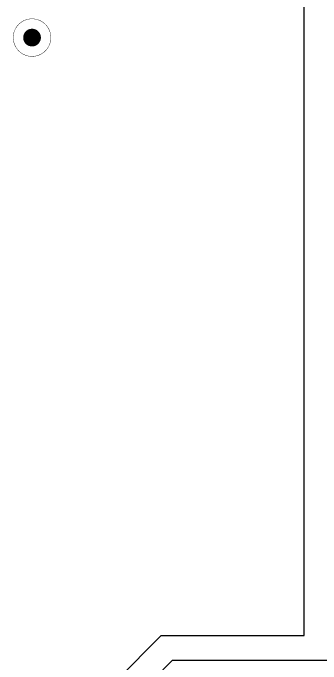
# Model space of a CAD drawing. Header units: millimetres. Extents: x 0 to 400, y 0 to 514.
# Drawn here: x 0 to 81.8, y 90.3 to 263.5 of the extents above; entities that cross this region are included whole.
import ezdxf

# ---------------------------------------------------------------- set-up
doc = ezdxf.new("R2010")
doc.units = ezdxf.units.MM
for name, color, linetype in [('BottomLayer', 5, 'Continuous'), ('BottomSolder', 6, 'Continuous'), ('Mechanical10', 56, 'Continuous'), ('MultiLayer', 9, 'Continuous'), ('PadHoleLayer', 156, 'Continuous'), ('TopLayer', 1, 'Continuous'), ('TopOverlay', 2, 'Continuous'), ('TopSolder', 216, 'Continuous')]:
    doc.layers.add(name, color=color, linetype=linetype)

# ---------------------------------------------------------------- blocks, each defined once
blk = doc.blocks.new('DRILL4_3_1')
at = {"layer": 'BottomLayer', "const_width": 2.25}
blk.add_lwpolyline([(-1.12, 0, 1), (1.12, 0, 1)], format="xyb", close=True, dxfattribs=at)
at = {"layer": 'BottomSolder', "const_width": 2.35}
blk.add_lwpolyline([(-1.18, 0, 1), (1.18, 0, 1)], format="xyb", close=True, dxfattribs=at)
at = {"layer": 'MultiLayer', "const_width": 2.25}
blk.add_lwpolyline([(-1.12, 0, 1), (1.12, 0, 1)], format="xyb", close=True, dxfattribs=at)
at = {"layer": 'PadHoleLayer', "const_width": 2.15}
blk.add_lwpolyline([(-1.07, 0, 1), (1.07, 0, 1)], format="xyb", close=True, dxfattribs=at)
at = {"layer": 'TopLayer', "const_width": 2.25}
blk.add_lwpolyline([(-1.12, 0, 1), (1.12, 0, 1)], format="xyb", close=True, dxfattribs=at)
at = {"layer": 'TopOverlay'}
for points, const_width in [([(5, 0, 1), (-5, 0, 1)], 0.1), ([(-5.02, 0, 1), (-4.98, 0, 1)], 0.05), ([(4.98, 0, 1), (5.02, 0, 1)], 0.05)]:
    blk.add_lwpolyline(points, format="xyb", close=True, dxfattribs=dict(at, const_width=const_width))
at = {"layer": 'TopSolder', "const_width": 2.35}
blk.add_lwpolyline([(-1.18, 0, 1), (1.18, 0, 1)], format="xyb", close=True, dxfattribs=at)

msp = doc.modelspace()

# ---------------------------------------------------------------- linework, layer by layer
at = {"layer": 'Mechanical10', "const_width": 0.01}
msp.add_lwpolyline([(0, 0), (0, 514)], dxfattribs=at)
at = {"layer": 'TopLayer'}
for p, q in [((77.35, 97.9), (77.35, 454.85)), ((6, 64.55), (39.35, 97.9)), ((39.35, 97.9), (77.35, 97.9)), ((42.25, 91.25), (12.5, 61.5)), ((106.5, 91.25), (42.25, 91.25))]:
    msp.add_line(p, q, dxfattribs=at)

# ---------------------------------------------------------------- block references
msp.add_blockref('DRILL4_3_1', (5, 257))

doc.saveas('drawing.dxf')
